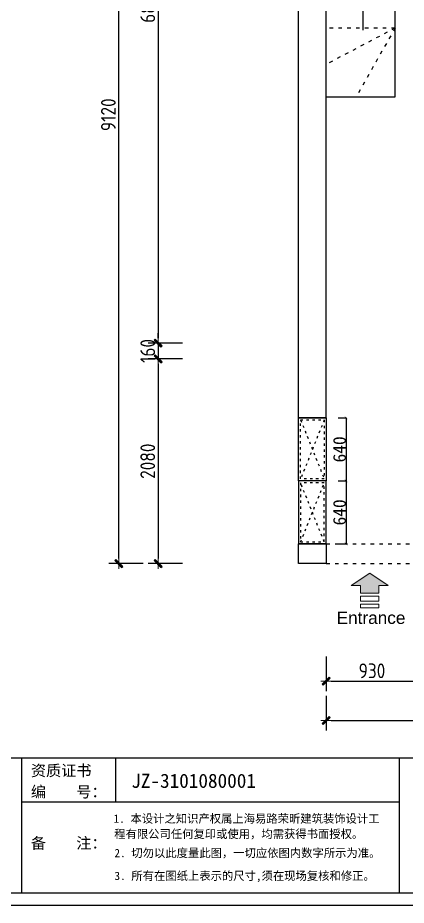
# Model space of a CAD drawing. Header units: millimetres. Extents: x -58733 to 427521, y -235734 to 553534.
# Drawn here: x 185626 to 189575, y -205312 to -196296 of the extents above; entities that cross this region are included whole.
import ezdxf

# ---------------------------------------------------------------- set-up
doc = ezdxf.new("R2010")
doc.units = ezdxf.units.MM
doc.linetypes.add('ACAD_ISO03W100', pattern=[30, 12, -18])
for name, color, linetype in [('02-活动家具', 1, 'Continuous'), ('图框', 251, 'Continuous'), ('目录文字', 8, 'Continuous')]:
    doc.layers.add(name, color=color, linetype=linetype)
for name, color, linetype, lineweight in [('0－图框', 8, 'Continuous', 0), ('P－墙体', 255, 'Continuous', 15), ('墙体', 7, 'Continuous', 30)]:
    doc.layers.add(name, color=color, linetype=linetype, lineweight=lineweight)
doc.styles.add('-宋体', font='')
doc.styles.add('CCD_DIM', font='ARCHS.SHX')
doc.styles.get("Standard").update_dxf_attribs({"font": 'simsun.ttc'})
doc.styles.add('宋体', font='simsun.ttc', dxfattribs={"height": 120})
doc.styles.add('黑体', font='simhei.ttf')
doc.styles.get('-宋体').set_extended_font_data('SimSun')
doc.dimstyles.new('布丁丁', dxfattribs={"dimtxt": 130, "dimasz": 25, "dimexe": 1, "dimexo": 1, "dimgap": 0.5, "dimtad": 1, "dimdec": 0, "dimrnd": 5, "dimdsep": 46, "dimtxsty": '-宋体', "dimblk": 'ARCHTICK', "dimcen": 0.5, "dimdle": 1, "dimclrd": 251, "dimclre": 252, "dimclrt": 50, "dimadec": 0, "dimazin": 0, "dimtfac": 1, "dimtdec": 0, "dimtix": 1, "dimtmove": 2, "dimatfit": 3, "dimldrblk": 'DOT', "dimfxl": 80, "dimfxlon": 1, "dimlwd": -1, "dimlwe": -1, "dimarcsym": 0})
doc.dimstyles.new('海龍1：50', dxfattribs={"dimscale": 50, "dimtxt": 3, "dimasz": 1, "dimexe": 2, "dimexo": 2, "dimgap": 0.6, "dimtad": 1, "dimdec": 0, "dimrnd": 5, "dimdsep": 46, "dimtxsty": 'CCD_DIM', "dimblk": 'WS-cj', "dimcen": 1, "dimclrd": 242, "dimclre": 242, "dimclrt": 2, "dimadec": 0, "dimazin": 2, "dimtfac": 1, "dimtdec": 0, "dimtix": 1, "dimtmove": 2, "dimatfit": 3, "dimldrblk": 'CCD_Leader_Arrow', "dimfxl": 5, "dimfxlon": 1, "dimtolj": 1, "dimarcsym": 0})

# ---------------------------------------------------------------- blocks, each defined once
blk = doc.blocks.new('图框1比60')
at = {"layer": '图框', "color": 8}
for p, q in [((161809.2, 45797.4), (185898.1, 45797.4)), ((161809.2, 45797.4), (185898.1, 45797.4)), ((166464.8, 45797.4), (166464.8, 44296.7)), ((167510.6, 45797.4), (167510.6, 45304.6)), ((170674.9, 45797.4), (170674.9, 44296.7)), ((170674.9, 45304.6), (166464.8, 45304.6)), ((161809.2, 44296.7), (185898.1, 44296.7))]:
    blk.add_line(p, q, dxfattribs=at)
at = {"layer": '图框', "color": 121}
blk.add_line((161669.6, 44157.2), (186037.7, 44157.2), dxfattribs=at)
at = {"layer": '目录文字', "color": 8, "width": 0.999898}
for s, height, style, p in [('资质证书', 123.79, '宋体', (166569.4, 45595.3)), ('编    号：', 123.79, '宋体', (166569.4, 45359.1)), ('1. 本设计之知识产权属上海易路荣昕建筑装饰设计工', 92.507, '黑体', (167490.6, 45075.6)), ('程有限公司任何复印或使用，均需获得书面授权。', 92.507, '黑体', (167497.9, 44904.2)), ('备    注：', 123.79, '宋体', (166569.4, 44787.6)), ('2. 切勿以此度量此图，一切应依图内数字所示为准。', 92.507, '黑体', (167500, 44692.7)), ('3. 所有在图纸上表示的尺寸,须在现场复核和修正。', 92.507, '黑体', (167500.4, 44438.1))]:
    blk.add_text(s, height=height, dxfattribs=dict(at, style=style)).set_placement(p)
at = {"layer": '目录文字', "width": 1}
blk.add_text('JZ-3101080001', height=157.184, dxfattribs=at).set_placement((167687.4, 45464.9))
blk = doc.blocks.new('A$C79D64CA1')
at = {"layer": '0－图框'}
blk.add_hatch(color=6, dxfattribs=at).paths.add_polyline_path([(378, 226.8), (283.5, 226.8), (283.5, 151.2), (94.5, 151.2), (94.5, 226.8), (0, 226.8), (189, 352.8)])
at = {"layer": '0－图框', "color": 6}
for p, q in [((189, 352.8), (0, 226.8)), ((378, 226.8), (189, 352.8)), ((94.5, 226.8), (0, 226.8)), ((378, 226.8), (283.5, 226.8))]:
    blk.add_line(p, q, dxfattribs=at)
blk.add_lwpolyline([(94.5, 226.8), (94.5, 151.2), (283.5, 151.2), (283.5, 226.8)], dxfattribs=at)
for points in [[(283.5, 119.7), (94.5, 119.7), (94.5, 69.3), (283.5, 69.3)], [(283.5, 37.8), (94.5, 37.8), (94.5, 0), (283.5, 0)]]:
    blk.add_lwpolyline(points, close=True, dxfattribs=at)
blk = doc.blocks.new('gsdfgfsdg')
at = {"layer": '0－图框', "color": 7, "xscale": -1, "rotation": 270}
blk.add_blockref('A$C79D64CA1', (-31077.4, -43831.1), dxfattribs=at)
at = {"layer": '0－图框', "color": 7, "insert": (-31177.8, -43655.7), "char_height": 125, "width": 1449.584, "attachment_point": 5, "rotation": 270}
blk.add_mtext('{\\fArial|b0|i0|c0|p32;Entrance}', dxfattribs=at)
blk = doc.blocks.new('WS-cj')
blk.add_hatch(color=1).paths.add_polyline_path([(0.59, 0.82), (-0.82, -0.59), (-0.59, -0.82), (0.82, 0.59)])
at = {"color": 1, "linetype": 'ByBlock', "lineweight": 0}
for p, q in [((-1.1, 0), (0, 0)), ((0, 0), (1.1, 0))]:
    blk.add_line(p, q, dxfattribs=at)
at = {"color": 1}
blk.add_lwpolyline([(0.59, 0.82), (-0.82, -0.59), (-0.59, -0.82), (0.82, 0.59)], close=True, dxfattribs=at)
blk = doc.blocks.new('*D1325')
at = {"color": 242, "lineweight": -2}
for p, q in [((165754.7, -202785.2), (165754.7, -203135.2)), ((166684.7, -202785.2), (166684.7, -203135.2)), ((165804.7, -203035.2), (166634.7, -203035.2))]:
    blk.add_line(p, q, dxfattribs=at)
at = {"layer": 'Defpoints', "color": 0}
for p in [(165754.7, -202635.2), (166684.7, -202635.2), (166684.7, -203035.2)]:
    blk.add_point(p, dxfattribs=at)
at = {"color": 242, "linetype": 'ByBlock', "lineweight": -2, "xscale": 50, "yscale": 50, "zscale": 50, "rotation": 180}
blk.add_blockref('WS-cj', (165754.7, -203035.2), dxfattribs=at)
at = {"color": 242, "linetype": 'ByBlock', "lineweight": -2, "xscale": 50, "yscale": 50, "zscale": 50}
blk.add_blockref('WS-cj', (166684.7, -203035.2), dxfattribs=at)
at = {"color": 2, "insert": (166219.7, -202930.2), "char_height": 150, "attachment_point": 5, "style": 'CCD_DIM'}
blk.add_mtext('\\A1;930', dxfattribs=at)
blk = doc.blocks.new('CCD_Leader_Arrow')
at = {"color": 1, "linetype": 'ByBlock'}
blk.add_line((0, 0), (-1, 0), dxfattribs=at)
for points in [[(-0.86, 0.67), (-0.6, 0.85), (-0.24, 0), (0, 0)], [(-0.86, -0.67), (-0.6, -0.85), (-0.24, 0), (0, 0)]]:
    blk.add_solid(points, dxfattribs=at)
blk = doc.blocks.new('*D1332')
at = {"color": 242, "lineweight": -2}
for p, q in [((165754.7, -203185.2), (165754.7, -203535.2)), ((173404.7, -203185.2), (173404.7, -203535.2)), ((165804.7, -203435.2), (173354.7, -203435.2))]:
    blk.add_line(p, q, dxfattribs=at)
at = {"layer": 'Defpoints', "color": 0}
for p in [(165754.7, -202635.2), (173404.7, -202635.2), (173404.7, -203435.2)]:
    blk.add_point(p, dxfattribs=at)
at = {"color": 242, "linetype": 'ByBlock', "lineweight": -2, "xscale": 50, "yscale": 50, "zscale": 50, "rotation": 180}
blk.add_blockref('WS-cj', (165754.7, -203435.2), dxfattribs=at)
at = {"color": 242, "linetype": 'ByBlock', "lineweight": -2, "xscale": 50, "yscale": 50, "zscale": 50}
blk.add_blockref('WS-cj', (173404.7, -203435.2), dxfattribs=at)
at = {"color": 2, "insert": (169579.7, -203330.2), "char_height": 150, "attachment_point": 5, "style": 'CCD_DIM'}
blk.add_mtext('\\A1;7650', dxfattribs=at)
blk = doc.blocks.new('*D1333')
at = {"color": 242, "lineweight": -2}
for p, q in [((164295.7, -192720.6), (163945.7, -192720.6)), ((164045.7, -192770.6), (164045.7, -199550.6)), ((164295.7, -199600.6), (163945.7, -199600.6))]:
    blk.add_line(p, q, dxfattribs=at)
at = {"layer": 'Defpoints', "color": 0}
for p in [(164445.7, -192720.6), (164045.7, -199600.6), (164445.7, -199600.6)]:
    blk.add_point(p, dxfattribs=at)
at = {"color": 242, "linetype": 'ByBlock', "lineweight": -2, "xscale": 50, "yscale": 50, "zscale": 50}
for p, rotation in [((164045.7, -192720.6), 90), ((164045.7, -199600.6), 270)]:
    blk.add_blockref('WS-cj', p, dxfattribs=dict(at, rotation=rotation))
at = {"color": 2, "insert": (163940.7, -196160.6), "char_height": 150, "attachment_point": 5, "rotation": 90, "style": 'CCD_DIM'}
blk.add_mtext('\\A1;6880', dxfattribs=at)
blk = doc.blocks.new('*D1334')
at = {"color": 242, "lineweight": -2}
for p, q in [((164045.7, -199550.6), (164045.7, -199500.6)), ((164295.7, -199600.6), (163945.7, -199600.6)), ((164045.7, -199600.6), (164045.7, -199760.6)), ((164295.7, -199760.6), (163945.7, -199760.6)), ((164045.7, -199810.6), (164045.7, -199860.6))]:
    blk.add_line(p, q, dxfattribs=at)
at = {"layer": 'Defpoints', "color": 0}
for p in [(164445.7, -199600.6), (164045.7, -199760.6), (164445.7, -199760.6)]:
    blk.add_point(p, dxfattribs=at)
at = {"color": 242, "linetype": 'ByBlock', "lineweight": -2, "xscale": 50, "yscale": 50, "zscale": 50}
for p, rotation in [((164045.7, -199600.6), 270), ((164045.7, -199760.6), 90)]:
    blk.add_blockref('WS-cj', p, dxfattribs=dict(at, rotation=rotation))
at = {"color": 2, "insert": (163940.7, -199680.6), "char_height": 150, "attachment_point": 5, "rotation": 90, "style": 'CCD_DIM'}
blk.add_mtext('\\A1;160', dxfattribs=at)
blk = doc.blocks.new('*D1335')
at = {"color": 242, "lineweight": -2}
for p, q in [((164295.7, -199760.6), (163945.7, -199760.6)), ((164045.7, -199810.6), (164045.7, -201790.6)), ((164295.7, -201840.6), (163945.7, -201840.6))]:
    blk.add_line(p, q, dxfattribs=at)
at = {"layer": 'Defpoints', "color": 0}
for p in [(164445.7, -199760.6), (164045.7, -201840.6), (164445.7, -201840.6)]:
    blk.add_point(p, dxfattribs=at)
at = {"color": 242, "linetype": 'ByBlock', "lineweight": -2, "xscale": 50, "yscale": 50, "zscale": 50}
for p, rotation in [((164045.7, -199760.6), 90), ((164045.7, -201840.6), 270)]:
    blk.add_blockref('WS-cj', p, dxfattribs=dict(at, rotation=rotation))
at = {"color": 2, "insert": (163940.7, -200800.6), "char_height": 150, "attachment_point": 5, "rotation": 90, "style": 'CCD_DIM'}
blk.add_mtext('\\A1;2080', dxfattribs=at)
blk = doc.blocks.new('*D1336')
at = {"color": 242, "lineweight": -2}
for p, q in [((163895.7, -192720.6), (163545.7, -192720.6)), ((163645.7, -201790.6), (163645.7, -192770.6)), ((163895.7, -201840.6), (163545.7, -201840.6))]:
    blk.add_line(p, q, dxfattribs=at)
at = {"layer": 'Defpoints', "color": 0}
for p in [(163645.7, -192720.6), (164445.7, -192720.6), (164445.7, -201840.6)]:
    blk.add_point(p, dxfattribs=at)
at = {"color": 242, "linetype": 'ByBlock', "lineweight": -2, "xscale": 50, "yscale": 50, "zscale": 50}
for p, rotation in [((163645.7, -192720.6), 90), ((163645.7, -201840.6), 270)]:
    blk.add_blockref('WS-cj', p, dxfattribs=dict(at, rotation=rotation))
at = {"color": 2, "insert": (163540.7, -197280.6), "char_height": 150, "attachment_point": 5, "rotation": 90, "style": 'CCD_DIM'}
blk.add_mtext('\\A1;9120', dxfattribs=at)
blk = doc.blocks.new('_ArchTick')
at = {"color": 0, "linetype": 'ByBlock', "const_width": 0.15}
blk.add_lwpolyline([(-0.5, -0.5), (0.5, 0.5)], dxfattribs=at)
blk = doc.blocks.new('*D806')
at = {"color": 252}
for p, q in [((188882.3, -200360.6), (188963.3, -200360.6)), ((188882.3, -201000.6), (188963.3, -201000.6))]:
    blk.add_line(p, q, dxfattribs=at)
at = {"color": 251}
blk.add_line((188962.3, -200359.6), (188962.3, -201001.6), dxfattribs=at)
at = {"layer": 'Defpoints', "color": 0}
for p in [(188760.9, -200360.6), (188760.9, -201000.6), (188962.3, -201000.6)]:
    blk.add_point(p, dxfattribs=at)
at = {"color": 251, "xscale": 25, "yscale": 25, "zscale": 25}
for p, rotation in [((188962.3, -200360.6), 90), ((188962.3, -201000.6), 270)]:
    blk.add_blockref('_ArchTick', p, dxfattribs=dict(at, rotation=rotation))
at = {"color": 50, "insert": (188896.8, -200680.6), "char_height": 130, "attachment_point": 5, "rotation": 90, "style": '-宋体'}
blk.add_mtext('640', dxfattribs=at)
blk = doc.blocks.new('_Dot')
at = {"color": 0, "linetype": 'ByBlock', "lineweight": -2}
blk.add_line((-0.5, 0), (-1, 0), dxfattribs=at)
at = {"color": 0, "linetype": 'ByBlock', "const_width": 0.5}
blk.add_lwpolyline([(-0.25, 0, 1), (0.25, 0, 1)], format="xyb", close=True, dxfattribs=at)
blk = doc.blocks.new('*D807')
at = {"color": 252}
for p, q in [((188882.3, -201000.6), (188963.3, -201000.6)), ((188882.3, -201640.6), (188963.3, -201640.6))]:
    blk.add_line(p, q, dxfattribs=at)
at = {"color": 251}
blk.add_line((188962.3, -200999.6), (188962.3, -201641.6), dxfattribs=at)
at = {"layer": 'Defpoints', "color": 0}
for p in [(188760.9, -201000.6), (188760.9, -201640.6), (188962.3, -201640.6)]:
    blk.add_point(p, dxfattribs=at)
at = {"color": 251, "xscale": 25, "yscale": 25, "zscale": 25}
for p, rotation in [((188962.3, -201000.6), 90), ((188962.3, -201640.6), 270)]:
    blk.add_blockref('_ArchTick', p, dxfattribs=dict(at, rotation=rotation))
at = {"color": 50, "insert": (188896.8, -201320.6), "char_height": 130, "attachment_point": 5, "rotation": 90, "style": '-宋体'}
blk.add_mtext('640', dxfattribs=at)
blk = doc.blocks.new('*D846')
at = {"color": 252}
for p, q in [((189718.7, -192720.6), (189799.7, -192720.6)), ((189718.7, -196400.6), (189799.7, -196400.6))]:
    blk.add_line(p, q, dxfattribs=at)
at = {"color": 251}
blk.add_line((189798.7, -192719.6), (189798.7, -196401.6), dxfattribs=at)
at = {"layer": 'Defpoints', "color": 0}
for p in [(189135.9, -192720.6), (189135.9, -196400.6), (189798.7, -196400.6)]:
    blk.add_point(p, dxfattribs=at)
at = {"color": 251, "xscale": 25, "yscale": 25, "zscale": 25}
for p, rotation in [((189798.7, -192720.6), 90), ((189798.7, -196400.6), 270)]:
    blk.add_blockref('_ArchTick', p, dxfattribs=dict(at, rotation=rotation))
at = {"color": 50, "insert": (189733.2, -194560.6), "char_height": 130, "attachment_point": 5, "rotation": 90, "style": '-宋体'}
blk.add_mtext('3680', dxfattribs=at)
blk = doc.blocks.new('家具布置图')
for p, q in [((165474.7, -200360.6), (165474.7, -192270.6)), ((165754.7, -200360.6), (165754.7, -192720.6)), ((165754.7, -200360.6), (165474.7, -200360.6)), ((165474.7, -201840.6), (165474.7, -201640.6)), ((165754.7, -201640.6), (165474.7, -201640.6)), ((165754.7, -201640.6), (165754.7, -201840.6)), ((165754.7, -201840.6), (165474.7, -201840.6))]:
    blk.add_line(p, q)
at = {"layer": '02-活动家具'}
for p, q in [((166129.7, -196420.6), (166129.7, -193320.6)), ((166454.7, -197100.6), (166454.7, -195600.6)), ((165754.7, -197100.6), (166454.7, -197100.6))]:
    blk.add_line(p, q, dxfattribs=at)
at = {"layer": '02-活动家具', "color": 8, "linetype": 'ACAD_ISO03W100', "ltscale": 3}
for p, q in [((166454.7, -196400.6), (165754.7, -196400.6)), ((166454.7, -196400.6), (165754.7, -196769.5)), ((166454.7, -196400.6), (166058.6, -197100.6)), ((165754.7, -201640.6), (166684.7, -201640.6)), ((165754.7, -201840.6), (166684.7, -201840.6))]:
    blk.add_line(p, q, dxfattribs=at)
at = {"layer": '02-活动家具', "color": 251, "linetype": 'ACAD_ISO03W100', "ltscale": 2}
for p, q in [((165494.7, -200380.6), (165734.7, -200980.6)), ((165734.7, -200380.6), (165494.7, -200980.6)), ((165494.7, -201620.6), (165734.7, -201020.6)), ((165734.7, -201620.6), (165494.7, -201020.6))]:
    blk.add_line(p, q, dxfattribs=at)
at = {"layer": '02-活动家具'}
for points in [[(165754.7, -201000.6), (165474.7, -201000.6), (165474.7, -200360.6), (165754.7, -200360.6)], [(165754.7, -201000.6), (165474.7, -201000.6), (165474.7, -201640.6), (165754.7, -201640.6)]]:
    blk.add_lwpolyline(points, close=True, dxfattribs=at)
at = {"layer": '02-活动家具', "color": 251, "linetype": 'ACAD_ISO03W100', "ltscale": 2}
for points in [[(165734.7, -200980.6), (165494.7, -200980.6), (165494.7, -200380.6), (165734.7, -200380.6)], [(165734.7, -201020.6), (165494.7, -201020.6), (165494.7, -201620.6), (165734.7, -201620.6)]]:
    blk.add_lwpolyline(points, close=True, dxfattribs=at)
at = {"layer": 'P－墙体', "rotation": 90}
blk.add_blockref('gsdfgfsdg', (122554.5, -171214.5), dxfattribs=at)
for base, p1, p2, picture, middle in [((163645.7, -192720.6), (164445.7, -201840.6), (164445.7, -192720.6), '*D1336', (163540.7, -197280.6)), ((164045.7, -199600.6), (164445.7, -192720.6), (164445.7, -199600.6), '*D1333', (163940.7, -196160.6)), ((164045.7, -199760.6), (164445.7, -199600.6), (164445.7, -199760.6), '*D1334', (163940.7, -199680.6)), ((164045.7, -201840.6), (164445.7, -199760.6), (164445.7, -201840.6), '*D1335', (163940.7, -200800.6))]:
    dim = blk.add_linear_dim(base=base, p1=p1, p2=p2, angle=90, dimstyle='海龍1：50')
    dim.commit()
    dim.dimension.update_dxf_attribs({"geometry": picture, "text_midpoint": middle})
for base, p2, picture, middle in [((166684.7, -203035.2), (166684.7, -202635.2), '*D1325', (166219.7, -202930.2)), ((173404.7, -203435.2), (173404.7, -202635.2), '*D1332', (169579.7, -203330.2))]:
    dim = blk.add_linear_dim(base=base, p1=(165754.7, -202635.2), p2=p2, dimstyle='海龍1：50')
    dim.commit()
    dim.dimension.update_dxf_attribs({"geometry": picture, "text_midpoint": middle})

msp = doc.modelspace()

# ---------------------------------------------------------------- block references
at = {"color": 4}
msp.add_blockref('家具布置图', (23006.2, 0), dxfattribs=at)
at = {"layer": '墙体', "color": 0, "xscale": 0.9120113186390109, "yscale": 0.9120113186390109, "zscale": 0.9120113186390109}
msp.add_blockref('图框1比60', (33846.3, -245583.6), dxfattribs=at)

# ---------------------------------------------------------------- dimensions: what is measured, and where the dimension line sits
at = {"color": 4}
for base, p1, p2, picture, middle in [((189798.7, -196400.6), (189135.9, -192720.6), (189135.9, -196400.6), '*D846', (189733.2, -194560.6)), ((188962.3, -201000.6), (188760.9, -200360.6), (188760.9, -201000.6), '*D806', (188896.8, -200680.6)), ((188962.3, -201640.6), (188760.9, -201000.6), (188760.9, -201640.6), '*D807', (188896.8, -201320.6))]:
    dim = msp.add_linear_dim(base=base, p1=p1, p2=p2, angle=90, dimstyle='布丁丁', dxfattribs=at)
    dim.commit()
    dim.dimension.update_dxf_attribs({"geometry": picture, "text_midpoint": middle})

doc.saveas('drawing.dxf')
